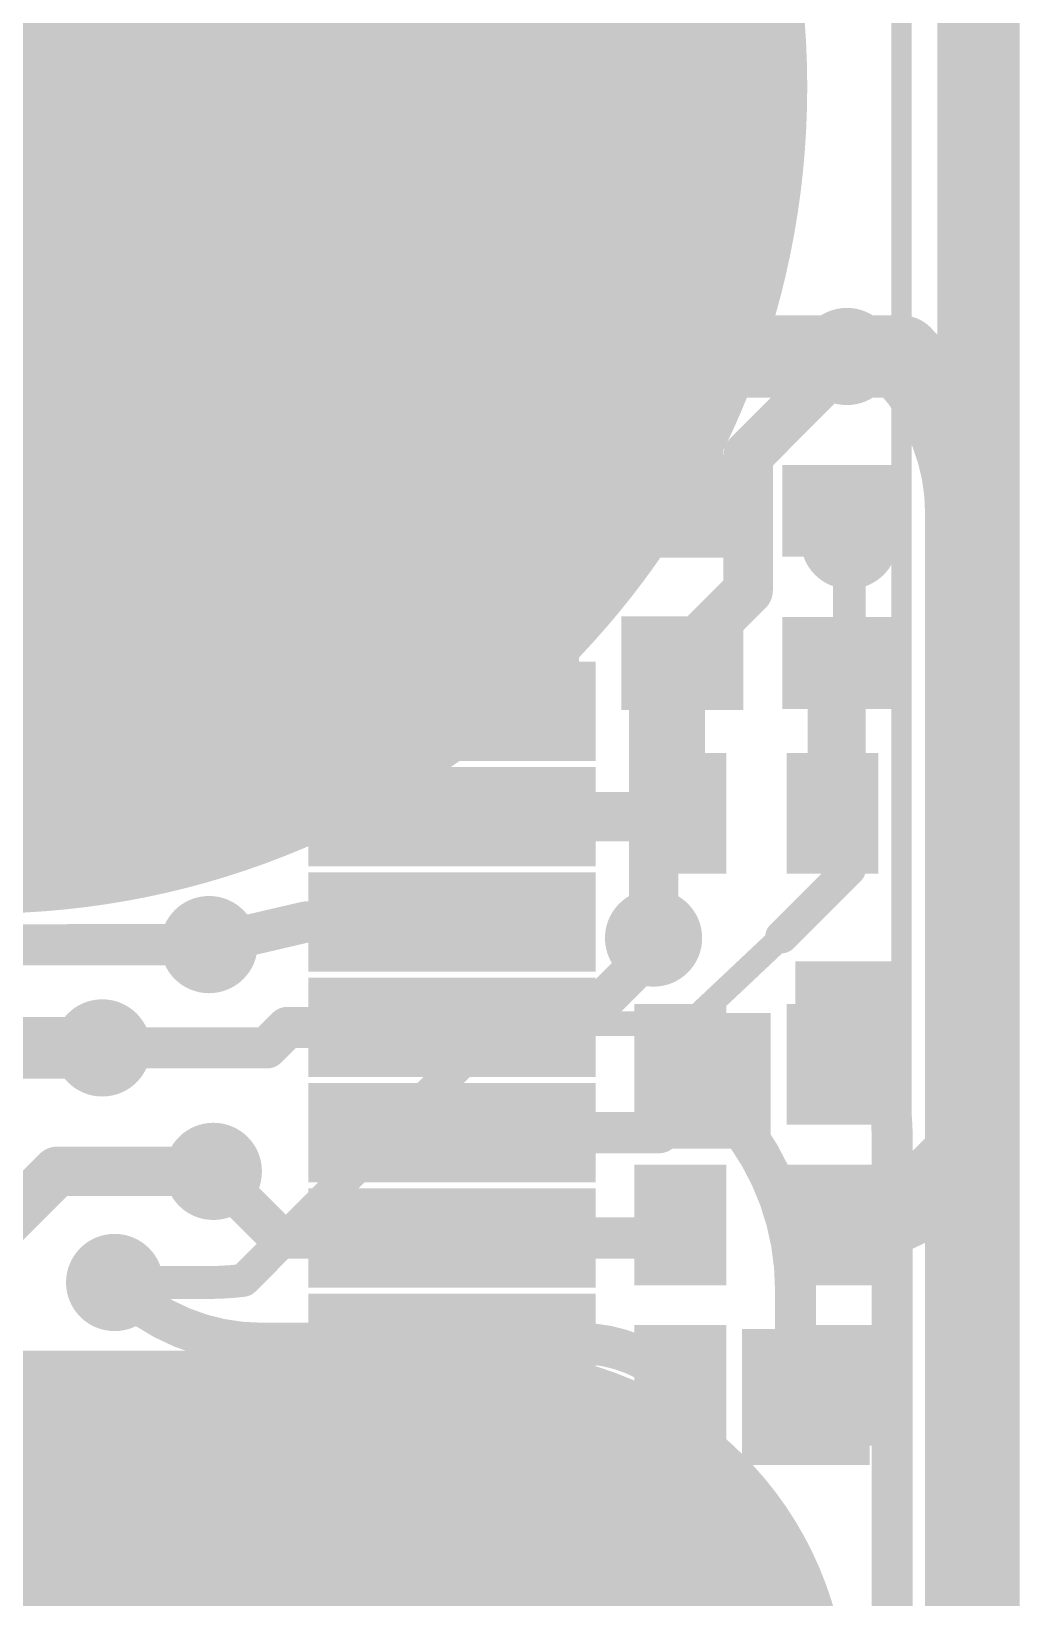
# Model space of a CAD drawing. Header units: millimetres. Extents: x -11 to 1.7, y -2.4 to 29.6.
# Drawn here: x -4.4 to 1.7, y 14.23 to 23.9 of the extents above; entities that cross this region are included whole.
import ezdxf

# ---------------------------------------------------------------- set-up
doc = ezdxf.new("R2010")
doc.units = ezdxf.units.MM
for name, color, linetype in [('BottomLayer', 5, 'Continuous'), ('BottomPaste', 16, 'Continuous'), ('BottomSolder', 6, 'Continuous'), ('TopLayer', 1, 'Continuous'), ('TopOverlay', 2, 'Continuous'), ('TopPaste', 8, 'Continuous'), ('TopSolder', 216, 'Continuous'), ('ViaHoleLayer', 16, 'Continuous')]:
    doc.layers.add(name, color=color, linetype=linetype)

# ---------------------------------------------------------------- blocks, each defined once
blk = doc.blocks.new('_EMG________7')
at = {"layer": 'TopLayer'}
h = blk.add_hatch(color=1, dxfattribs=at)
edge = h.paths.add_edge_path()
edge.add_arc((0, 9.9872), 5, 0, 360)
h = blk.add_hatch(color=1, dxfattribs=at)
edge = h.paths.add_edge_path()
edge.add_arc((-3.15, -0.0128), 2.1, 90, 270)
edge.add_line((-3.15, -2.1128), (3.15, -2.1128))
edge.add_arc((3.15, -0.0128), 2.1, 270, 450)
edge.add_line((3.15, 2.0872), (-3.15, 2.0872))
at = {"layer": 'TopPaste'}
h = blk.add_hatch(color=8, dxfattribs=at)
edge = h.paths.add_edge_path()
edge.add_arc((0, 9.9872), 5, 0, 360)
h = blk.add_hatch(color=8, dxfattribs=at)
edge = h.paths.add_edge_path()
edge.add_arc((-3.15, -0.0128), 2.1, 90, 270)
edge.add_line((-3.15, -2.1128), (3.15, -2.1128))
edge.add_arc((3.15, -0.0128), 2.1, 270, 450)
edge.add_line((3.15, 2.0872), (-3.15, 2.0872))
at = {"layer": 'TopSolder'}
h = blk.add_hatch(color=216, dxfattribs=at)
edge = h.paths.add_edge_path()
edge.add_arc((0, 9.9872), 5.1016, 0, 360)
h = blk.add_hatch(color=216, dxfattribs=at)
edge = h.paths.add_edge_path()
edge.add_arc((-3.15, -0.0128), 2.2016, 90, 270)
edge.add_line((-3.15, -2.2144), (3.15, -2.2144))
edge.add_arc((3.15, -0.0128), 2.2016, 270, 450)
edge.add_line((3.15, 2.1888), (-3.15, 2.1888))
at = {"layer": 'TopOverlay', "const_width": 0.127}
blk.add_lwpolyline([(5.6833, -10.9658), (5.6833, 10.9656)], dxfattribs=at)
blk = doc.blocks.new('14_TSSOP_B_8')
at = {"layer": 'BottomLayer'}
for points in [[(-3.655, 2.155), (-2.085, 2.155), (-2.085, 1.745), (-3.655, 1.745)], [(2.085, 2.155), (3.655, 2.155), (3.655, 1.745), (2.085, 1.745)], [(-3.655, 1.505), (-2.085, 1.505), (-2.085, 1.095), (-3.655, 1.095)], [(2.085, 1.505), (3.655, 1.505), (3.655, 1.095), (2.085, 1.095)], [(-3.655, 0.855), (-2.085, 0.855), (-2.085, 0.445), (-3.655, 0.445)], [(2.085, 0.855), (3.655, 0.855), (3.655, 0.445), (2.085, 0.445)], [(-3.655, 0.205), (-2.085, 0.205), (-2.085, -0.205), (-3.655, -0.205)], [(2.085, 0.205), (3.655, 0.205), (3.655, -0.205), (2.085, -0.205)], [(-3.655, -0.445), (-2.085, -0.445), (-2.085, -0.855), (-3.655, -0.855)], [(2.085, -0.445), (3.655, -0.445), (3.655, -0.855), (2.085, -0.855)], [(-3.655, -1.095), (-2.085, -1.095), (-2.085, -1.505), (-3.655, -1.505)], [(2.085, -1.095), (3.655, -1.095), (3.655, -1.505), (2.085, -1.505)], [(-3.655, -1.745), (-2.085, -1.745), (-2.085, -2.155), (-3.655, -2.155)], [(2.085, -1.745), (3.655, -1.745), (3.655, -2.155), (2.085, -2.155)]]:
    blk.add_hatch(color=5, dxfattribs=at).paths.add_polyline_path(points)
at = {"layer": 'BottomPaste'}
for points in [[(-3.655, 2.155), (-2.085, 2.155), (-2.085, 1.745), (-3.655, 1.745)], [(2.085, 2.155), (3.655, 2.155), (3.655, 1.745), (2.085, 1.745)], [(-3.655, 1.505), (-2.085, 1.505), (-2.085, 1.095), (-3.655, 1.095)], [(2.085, 1.505), (3.655, 1.505), (3.655, 1.095), (2.085, 1.095)], [(-3.655, 0.855), (-2.085, 0.855), (-2.085, 0.445), (-3.655, 0.445)], [(2.085, 0.855), (3.655, 0.855), (3.655, 0.445), (2.085, 0.445)], [(-3.655, 0.205), (-2.085, 0.205), (-2.085, -0.205), (-3.655, -0.205)], [(2.085, 0.205), (3.655, 0.205), (3.655, -0.205), (2.085, -0.205)], [(-3.655, -0.445), (-2.085, -0.445), (-2.085, -0.855), (-3.655, -0.855)], [(2.085, -0.445), (3.655, -0.445), (3.655, -0.855), (2.085, -0.855)], [(-3.655, -1.095), (-2.085, -1.095), (-2.085, -1.505), (-3.655, -1.505)], [(2.085, -1.095), (3.655, -1.095), (3.655, -1.505), (2.085, -1.505)], [(-3.655, -1.745), (-2.085, -1.745), (-2.085, -2.155), (-3.655, -2.155)], [(2.085, -1.745), (3.655, -1.745), (3.655, -2.155), (2.085, -2.155)]]:
    blk.add_hatch(color=16, dxfattribs=at).paths.add_polyline_path(points)
at = {"layer": 'BottomSolder'}
for points in [[(-3.7566, 2.2566), (-1.9834, 2.2566), (-1.9834, 1.6434), (-3.7566, 1.6434)], [(1.9834, 2.2566), (3.7566, 2.2566), (3.7566, 1.6434), (1.9834, 1.6434)], [(-3.7566, 1.6066), (-1.9834, 1.6066), (-1.9834, 0.9934), (-3.7566, 0.9934)], [(1.9834, 1.6066), (3.7566, 1.6066), (3.7566, 0.9934), (1.9834, 0.9934)], [(-3.7566, 0.9566), (-1.9834, 0.9566), (-1.9834, 0.3434), (-3.7566, 0.3434)], [(1.9834, 0.9566), (3.7566, 0.9566), (3.7566, 0.3434), (1.9834, 0.3434)], [(-3.7566, 0.3066), (-1.9834, 0.3066), (-1.9834, -0.3066), (-3.7566, -0.3066)], [(1.9834, 0.3066), (3.7566, 0.3066), (3.7566, -0.3066), (1.9834, -0.3066)], [(-3.7566, -0.3434), (-1.9834, -0.3434), (-1.9834, -0.9566), (-3.7566, -0.9566)], [(1.9834, -0.3434), (3.7566, -0.3434), (3.7566, -0.9566), (1.9834, -0.9566)], [(-3.7566, -0.9934), (-1.9834, -0.9934), (-1.9834, -1.6066), (-3.7566, -1.6066)], [(1.9834, -0.9934), (3.7566, -0.9934), (3.7566, -1.6066), (1.9834, -1.6066)], [(-3.7566, -1.6434), (-1.9834, -1.6434), (-1.9834, -2.2566), (-3.7566, -2.2566)], [(1.9834, -1.6434), (3.7566, -1.6434), (3.7566, -2.2566), (1.9834, -2.2566)]]:
    blk.add_hatch(color=6, dxfattribs=at).paths.add_polyline_path(points)
blk = doc.blocks.new('R___0402_B_13')
at = {"layer": 'BottomLayer'}
for points in [[(-0.2413, 0.3175), (-0.2413, -0.3175), (-0.6985, -0.3175), (-0.6985, 0.3175)], [(0.6985, 0.3175), (0.6985, -0.3175), (0.2413, -0.3175), (0.2413, 0.3175)]]:
    blk.add_hatch(color=5, dxfattribs=at).paths.add_polyline_path(points)
at = {"layer": 'BottomPaste'}
for points in [[(-0.2413, 0.3175), (-0.2413, -0.3175), (-0.6985, -0.3175), (-0.6985, 0.3175)], [(0.6985, 0.3175), (0.6985, -0.3175), (0.2413, -0.3175), (0.2413, 0.3175)]]:
    blk.add_hatch(color=16, dxfattribs=at).paths.add_polyline_path(points)
at = {"layer": 'BottomSolder'}
for points in [[(-0.1863, 0.3725), (-0.1863, -0.3725), (-0.7535, -0.3725), (-0.7535, 0.3725)], [(0.7535, 0.3725), (0.7535, -0.3725), (0.1863, -0.3725), (0.1863, 0.3725)]]:
    blk.add_hatch(color=6, dxfattribs=at).paths.add_polyline_path(points)
blk = doc.blocks.new('R___0402_B_14')
at = {"layer": 'BottomLayer'}
for points in [[(-0.2413, 0.3175), (-0.2413, -0.3175), (-0.6985, -0.3175), (-0.6985, 0.3175)], [(0.6985, 0.3175), (0.6985, -0.3175), (0.2413, -0.3175), (0.2413, 0.3175)]]:
    blk.add_hatch(color=5, dxfattribs=at).paths.add_polyline_path(points)
at = {"layer": 'BottomPaste'}
for points in [[(-0.2413, 0.3175), (-0.2413, -0.3175), (-0.6985, -0.3175), (-0.6985, 0.3175)], [(0.6985, 0.3175), (0.6985, -0.3175), (0.2413, -0.3175), (0.2413, 0.3175)]]:
    blk.add_hatch(color=16, dxfattribs=at).paths.add_polyline_path(points)
at = {"layer": 'BottomSolder'}
for points in [[(-0.1863, 0.3725), (-0.1863, -0.3725), (-0.7535, -0.3725), (-0.7535, 0.3725)], [(0.7535, 0.3725), (0.7535, -0.3725), (0.1863, -0.3725), (0.1863, 0.3725)]]:
    blk.add_hatch(color=6, dxfattribs=at).paths.add_polyline_path(points)
blk = doc.blocks.new('R___0402_B_16')
at = {"layer": 'BottomLayer'}
for points in [[(-0.2413, 0.3175), (-0.2413, -0.3175), (-0.6985, -0.3175), (-0.6985, 0.3175)], [(0.6985, 0.3175), (0.6985, -0.3175), (0.2413, -0.3175), (0.2413, 0.3175)]]:
    blk.add_hatch(color=5, dxfattribs=at).paths.add_polyline_path(points)
at = {"layer": 'BottomPaste'}
for points in [[(-0.2413, 0.3175), (-0.2413, -0.3175), (-0.6985, -0.3175), (-0.6985, 0.3175)], [(0.6985, 0.3175), (0.6985, -0.3175), (0.2413, -0.3175), (0.2413, 0.3175)]]:
    blk.add_hatch(color=16, dxfattribs=at).paths.add_polyline_path(points)
at = {"layer": 'BottomSolder'}
for points in [[(-0.1863, 0.3725), (-0.1863, -0.3725), (-0.7535, -0.3725), (-0.7535, 0.3725)], [(0.7535, 0.3725), (0.7535, -0.3725), (0.1863, -0.3725), (0.1863, 0.3725)]]:
    blk.add_hatch(color=6, dxfattribs=at).paths.add_polyline_path(points)
blk = doc.blocks.new('R___0402_B_17')
at = {"layer": 'BottomLayer'}
for points in [[(-0.2413, 0.3175), (-0.2413, -0.3175), (-0.6985, -0.3175), (-0.6985, 0.3175)], [(0.6985, 0.3175), (0.6985, -0.3175), (0.2413, -0.3175), (0.2413, 0.3175)]]:
    blk.add_hatch(color=5, dxfattribs=at).paths.add_polyline_path(points)
at = {"layer": 'BottomPaste'}
for points in [[(-0.2413, 0.3175), (-0.2413, -0.3175), (-0.6985, -0.3175), (-0.6985, 0.3175)], [(0.6985, 0.3175), (0.6985, -0.3175), (0.2413, -0.3175), (0.2413, 0.3175)]]:
    blk.add_hatch(color=16, dxfattribs=at).paths.add_polyline_path(points)
at = {"layer": 'BottomSolder'}
for points in [[(-0.1863, 0.3725), (-0.1863, -0.3725), (-0.7535, -0.3725), (-0.7535, 0.3725)], [(0.7535, 0.3725), (0.7535, -0.3725), (0.1863, -0.3725), (0.1863, 0.3725)]]:
    blk.add_hatch(color=6, dxfattribs=at).paths.add_polyline_path(points)
blk = doc.blocks.new('R___0402_B_23')
at = {"layer": 'BottomLayer'}
for points in [[(-0.2413, 0.3175), (-0.2413, -0.3175), (-0.6985, -0.3175), (-0.6985, 0.3175)], [(0.6985, 0.3175), (0.6985, -0.3175), (0.2413, -0.3175), (0.2413, 0.3175)]]:
    blk.add_hatch(color=5, dxfattribs=at).paths.add_polyline_path(points)
at = {"layer": 'BottomPaste'}
for points in [[(-0.2413, 0.3175), (-0.2413, -0.3175), (-0.6985, -0.3175), (-0.6985, 0.3175)], [(0.6985, 0.3175), (0.6985, -0.3175), (0.2413, -0.3175), (0.2413, 0.3175)]]:
    blk.add_hatch(color=16, dxfattribs=at).paths.add_polyline_path(points)
at = {"layer": 'BottomSolder'}
for points in [[(-0.1863, 0.3725), (-0.1863, -0.3725), (-0.7535, -0.3725), (-0.7535, 0.3725)], [(0.7535, 0.3725), (0.7535, -0.3725), (0.1863, -0.3725), (0.1863, 0.3725)]]:
    blk.add_hatch(color=6, dxfattribs=at).paths.add_polyline_path(points)
blk = doc.blocks.new('SOD_123_B_32')
at = {"layer": 'BottomLayer'}
for points in [[(-2.05, -0.45), (-2.05, 0.45), (-1.1, 0.45), (-1.1, -0.45)], [(1.1, -0.45), (1.1, 0.45), (2.05, 0.45), (2.05, -0.45)]]:
    blk.add_hatch(color=5, dxfattribs=at).paths.add_polyline_path(points)
at = {"layer": 'BottomPaste'}
for points in [[(-2.05, -0.45), (-2.05, 0.45), (-1.1, 0.45), (-1.1, -0.45)], [(1.1, -0.45), (1.1, 0.45), (2.05, 0.45), (2.05, -0.45)]]:
    blk.add_hatch(color=16, dxfattribs=at).paths.add_polyline_path(points)
at = {"layer": 'BottomSolder'}
for points in [[(-2.1516, -0.5516), (-2.1516, 0.5516), (-0.9984, 0.5516), (-0.9984, -0.5516)], [(0.9984, -0.5516), (0.9984, 0.5516), (2.1516, 0.5516), (2.1516, -0.5516)]]:
    blk.add_hatch(color=6, dxfattribs=at).paths.add_polyline_path(points)
blk = doc.blocks.new('C___0402_B_33')
at = {"layer": 'BottomLayer'}
for points in [[(-0.2413, 0.3175), (-0.2413, -0.3175), (-0.6985, -0.3175), (-0.6985, 0.3175)], [(0.6985, 0.3175), (0.6985, -0.3175), (0.2413, -0.3175), (0.2413, 0.3175)]]:
    blk.add_hatch(color=5, dxfattribs=at).paths.add_polyline_path(points)
at = {"layer": 'BottomPaste'}
for points in [[(-0.2413, 0.3175), (-0.2413, -0.3175), (-0.6985, -0.3175), (-0.6985, 0.3175)], [(0.6985, 0.3175), (0.6985, -0.3175), (0.2413, -0.3175), (0.2413, 0.3175)]]:
    blk.add_hatch(color=16, dxfattribs=at).paths.add_polyline_path(points)
at = {"layer": 'BottomSolder'}
for points in [[(-0.1813, 0.3775), (-0.1813, -0.3775), (-0.7585, -0.3775), (-0.7585, 0.3775)], [(0.7585, 0.3775), (0.7585, -0.3775), (0.1813, -0.3775), (0.1813, 0.3775)]]:
    blk.add_hatch(color=6, dxfattribs=at).paths.add_polyline_path(points)

msp = doc.modelspace()

# ---------------------------------------------------------------- hatches: boundary and pattern name
at = {"layer": 'BottomLayer'}
h = msp.add_hatch(color=5, dxfattribs=at)
edge = h.paths.add_edge_path()
edge.add_arc((0.635, 21.8948), 0.3, 0, 360)
h = msp.add_hatch(color=5, dxfattribs=at)
edge = h.paths.add_edge_path()
edge.add_arc((0.6502, 20.7597), 0.3, 0, 360)
for points in [[(-2.5886, 19.4996), (-1.0186, 19.4996), (-1.0186, 20.3255), (-2.5886, 20.3255)], [(0.3175, 17.2085), (0.9525, 17.2085), (0.9525, 18.161), (0.3175, 18.161)], [(-0.3937, 17.526), (0.1651, 17.526), (0.1651, 17.8435), (-0.3937, 17.8435)], [(-0.6223, 17.0053), (0.1651, 17.0053), (0.1651, 17.6149), (-0.6223, 17.6149)], [(0.5461, 15.8925), (-0.0127, 15.8925), (-0.0127, 15.575), (0.5461, 15.575)], [(0.7747, 15.6639), (-0.0127, 15.6639), (-0.0127, 15.0543), (0.7747, 15.0543)]]:
    msp.add_hatch(color=5, dxfattribs=at).paths.add_polyline_path(points)
h = msp.add_hatch(color=5, dxfattribs=at)
edge = h.paths.add_edge_path()
edge.add_arc((-3.3031, 18.2652), 0.3, 0, 360)
h = msp.add_hatch(color=5, dxfattribs=at)
edge = h.paths.add_edge_path()
edge.add_arc((-0.5588, 18.3055), 0.3, 0, 360)
h = msp.add_hatch(color=5, dxfattribs=at)
edge = h.paths.add_edge_path()
edge.add_arc((0.6652, 17.7038), 0.3, 0, 360)
h = msp.add_hatch(color=5, dxfattribs=at)
edge = h.paths.add_edge_path()
edge.add_arc((-3.9624, 17.6276), 0.3, 0, 360)
h = msp.add_hatch(color=5, dxfattribs=at)
edge = h.paths.add_edge_path()
edge.add_arc((-0.1656, 17.3053), 0.3, 0, 360)
h = msp.add_hatch(color=5, dxfattribs=at)
edge = h.paths.add_edge_path()
edge.add_arc((-3.2766, 16.8656), 0.3, 0, 360)
h = msp.add_hatch(color=5, dxfattribs=at)
edge = h.paths.add_edge_path()
edge.add_arc((-3.8862, 16.1798), 0.3, 0, 360)
h = msp.add_hatch(color=5, dxfattribs=at)
edge = h.paths.add_edge_path()
edge.add_arc((0.2926, 15.5321), 0.3, 0, 360)
at = {"layer": 'TopLayer'}
h = msp.add_hatch(color=1, dxfattribs=at)
edge = h.paths.add_edge_path()
edge.add_arc((0.635, 21.8948), 0.3, 0, 360)
h = msp.add_hatch(color=1, dxfattribs=at)
edge = h.paths.add_edge_path()
edge.add_arc((0.6502, 20.7597), 0.3, 0, 360)
h = msp.add_hatch(color=1, dxfattribs=at)
edge = h.paths.add_edge_path()
edge.add_arc((-3.3031, 18.2652), 0.3, 0, 360)
h = msp.add_hatch(color=1, dxfattribs=at)
edge = h.paths.add_edge_path()
edge.add_arc((-0.5588, 18.3055), 0.3, 0, 360)
h = msp.add_hatch(color=1, dxfattribs=at)
edge = h.paths.add_edge_path()
edge.add_arc((0.6652, 17.7038), 0.3, 0, 360)
h = msp.add_hatch(color=1, dxfattribs=at)
edge = h.paths.add_edge_path()
edge.add_arc((-3.9624, 17.6276), 0.3, 0, 360)
h = msp.add_hatch(color=1, dxfattribs=at)
edge = h.paths.add_edge_path()
edge.add_arc((-0.1656, 17.3053), 0.3, 0, 360)
h = msp.add_hatch(color=1, dxfattribs=at)
edge = h.paths.add_edge_path()
edge.add_arc((-3.2766, 16.8656), 0.3, 0, 360)
h = msp.add_hatch(color=1, dxfattribs=at)
edge = h.paths.add_edge_path()
edge.add_arc((-3.8862, 16.1798), 0.3, 0, 360)
h = msp.add_hatch(color=1, dxfattribs=at)
edge = h.paths.add_edge_path()
edge.add_arc((0.2926, 15.5321), 0.3, 0, 360)
at = {"layer": 'ViaHoleLayer'}
h = msp.add_hatch(color=16, dxfattribs=at)
edge = h.paths.add_edge_path()
edge.add_arc((0.635, 21.8948), 0.15, 0, 360)
h = msp.add_hatch(color=16, dxfattribs=at)
edge = h.paths.add_edge_path()
edge.add_arc((0.6502, 20.7597), 0.15, 0, 360)
h = msp.add_hatch(color=16, dxfattribs=at)
edge = h.paths.add_edge_path()
edge.add_arc((-3.3031, 18.2652), 0.15, 0, 360)
h = msp.add_hatch(color=16, dxfattribs=at)
edge = h.paths.add_edge_path()
edge.add_arc((-0.5588, 18.3055), 0.15, 0, 360)
h = msp.add_hatch(color=16, dxfattribs=at)
edge = h.paths.add_edge_path()
edge.add_arc((0.6652, 17.7038), 0.15, 0, 360)
h = msp.add_hatch(color=16, dxfattribs=at)
edge = h.paths.add_edge_path()
edge.add_arc((-3.9624, 17.6276), 0.15, 0, 360)
h = msp.add_hatch(color=16, dxfattribs=at)
edge = h.paths.add_edge_path()
edge.add_arc((-0.1656, 17.3053), 0.15, 0, 360)
h = msp.add_hatch(color=16, dxfattribs=at)
edge = h.paths.add_edge_path()
edge.add_arc((-3.2766, 16.8656), 0.15, 0, 360)
h = msp.add_hatch(color=16, dxfattribs=at)
edge = h.paths.add_edge_path()
edge.add_arc((-3.8862, 16.1798), 0.15, 0, 360)
h = msp.add_hatch(color=16, dxfattribs=at)
edge = h.paths.add_edge_path()
edge.add_arc((0.2926, 15.5321), 0.15, 0, 360)

# ---------------------------------------------------------------- linework, layer by layer
at = {"layer": 'BottomLayer'}
for points, const_width in [([(-7.9788, 22.8578), (-2.8592, 22.8578)], 0.635), ([(-0.0087, 21.8948), (0.635, 21.8948)], 0.508), ([(0.635, 21.8948), (0.9718, 21.8948)], 0.508), ([(-1.8036, 19.9096), (-1.8036, 21.5664)], 0.635), ([(-0.381, 21.1709), (-0.381, 21.4866)], 0.508), ([(-3.3018, 20.3889), (-3.3018, 21.2344)], 0.254), ([(1.3716, 16.9631), (1.3716, 20.9298)], 0.508), ([(0.6096, 20.7191), (0.6096, 20.9423)], 0.2032), ([(0.6096, 20.7191), (0.6502, 20.7597)], 0.2032), ([(-0.3937, 19.0754), (-0.3937, 19.9718)], 0.3048), ([(0.5461, 19.939), (0.6096, 20.0025)], 0.3048), ([(0.5461, 19.0754), (0.5461, 19.939)], 0.3048), ([(-1.8036, 19.0546), (-0.4439, 19.0546)], 0.3048), ([(-3.3031, 18.2652), (-2.7057, 18.4046)], 0.254), ([(-2.7057, 18.4046), (-1.8036, 18.4046)], 0.254), ([(-0.5588, 18.2303), (-0.5588, 18.3055)], 0.254), ([(-0.9565, 17.8326), (-0.5588, 18.2303)], 0.254), ([(-1.8036, 17.7546), (-1.7256, 17.8326)], 0.254), ([(-1.7256, 17.8326), (-0.9565, 17.8326)], 0.254), ([(-2.9468, 17.6276), (-2.8208, 17.7536)], 0.254), ([(-2.8208, 17.7536), (-1.8046, 17.7536)], 0.254), ([(-1.8046, 17.7536), (-1.8036, 17.7546)], 0.254), ([(0.573, 17.591), (0.6858, 17.7038)], 0.254), ([(0.6652, 17.7038), (0.6858, 17.7038)], 0.254), ([(-3.9624, 17.6276), (-2.9468, 17.6276)], 0.254), ([(-0.3937, 17.4371), (-0.3937, 17.526)], 0.254), ([(-0.3937, 17.2339), (-0.3937, 17.4371)], 0.254), ([(-0.3937, 17.4371), (-0.2164, 17.3053)], 0.254), ([(-0.523, 17.1046), (-0.3937, 17.2339)], 0.254), ([(-1.8036, 17.1046), (-0.523, 17.1046)], 0.254), ([(1.2252, 16.8167), (1.3716, 16.9631)], 0.508), ([(1.3716, 9.3134), (1.3716, 16.9631)], 0.508), ([(-3.2766, 16.8656), (-2.8656, 16.4546)], 0.254), ([(-2.8656, 16.4546), (-0.5888, 16.4546)], 0.254), ([(-2.9804, 15.8046), (-1.8036, 15.8046)], 0.254), ([(-1.8036, 15.8046), (-1.0209, 15.8046)], 0.254), ([(0.508, 15.5956), (0.5461, 15.5575)], 0.254), ([(0.5461, 15.5448), (0.5461, 15.5575)], 0.254)]:
    msp.add_lwpolyline(points, dxfattribs=dict(at, const_width=const_width))
for points, const_width in [([(-3.0179, 22.8578, 1), (-2.7004, 22.8578, 1)], 0.3175), ([(-3.0179, 22.8578, 1), (-2.7004, 22.8578, 1)], 0.3175), ([(-2.3894, 22.5974, 1), (-2.0719, 22.5974, 1)], 0.3175), ([(-2.3894, 22.5974, 1), (-2.0719, 22.5974, 1)], 0.3175), ([(-0.1357, 21.8948, 1), (0.1183, 21.8948, 1)], 0.254), ([(-0.1357, 21.8948, 1), (0.1183, 21.8948, 1)], 0.254), ([(0.508, 21.8948, 1), (0.762, 21.8948, 1)], 0.254), ([(0.508, 21.8948, 1), (0.762, 21.8948, 1)], 0.254), ([(0.8448, 21.8948, 1), (1.0988, 21.8948, 1)], 0.254), ([(-0.381, 21.7932, 1), (-0.127, 21.7932, 1)], 0.254), ([(-0.381, 21.7932, 1), (-0.127, 21.7932, 1)], 0.254), ([(0.8862, 21.8516, 1), (1.1402, 21.8516, 1)], 0.254), ([(-1.9624, 21.5664, 1), (-1.6449, 21.5664, 1)], 0.3175), ([(-1.9624, 21.5664, 1), (-1.6449, 21.5664, 1)], 0.3175), ([(-0.508, 21.4866, 1), (-0.254, 21.4866, 1)], 0.254), ([(-0.508, 21.4866, 1), (-0.254, 21.4866, 1)], 0.254), ([(-0.508, 21.1709, 1), (-0.254, 21.1709, 1)], 0.254), ([(-3.3653, 21.2344, 1), (-3.2383, 21.2344, 1)], 0.127), ([(1.2446, 20.9298, 1), (1.4986, 20.9298, 1)], 0.254), ([(1.2446, 20.9298, 1), (1.4986, 20.9298, 1)], 0.254), ([(0.5588, 20.9423, 1), (0.6604, 20.9423, 1)], 0.1016), ([(0.5588, 20.7191, 1), (0.6604, 20.7191, 1)], 0.1016), ([(0.5588, 20.7191, 1), (0.6604, 20.7191, 1)], 0.1016), ([(0.5994, 20.7597, 1), (0.701, 20.7597, 1)], 0.1016), ([(-3.3653, 20.3889, 1), (-3.2383, 20.3889, 1)], 0.127), ([(-3.3653, 20.3889, 1), (-3.2383, 20.3889, 1)], 0.127), ([(-1.9624, 19.9096, 1), (-1.6449, 19.9096, 1)], 0.3175), ([(-0.4699, 19.9718, 1), (-0.3175, 19.9718, 1)], 0.1524), ([(-0.4699, 19.9718, 1), (-0.3175, 19.9718, 1)], 0.1524), ([(-0.4572, 20.0025, 1), (-0.3048, 20.0025, 1)], 0.1524), ([(0.5334, 20.0025, 1), (0.6858, 20.0025, 1)], 0.1524), ([(0.4699, 19.939, 1), (0.6223, 19.939, 1)], 0.1524), ([(0.4699, 19.939, 1), (0.6223, 19.939, 1)], 0.1524), ([(-3.7129, 19.5498, 1), (-3.5859, 19.5498, 1)], 0.127), ([(-3.7129, 19.5498, 1), (-3.5859, 19.5498, 1)], 0.127), ([(-1.8798, 19.0546, 1), (-1.7274, 19.0546, 1)], 0.1524), ([(-0.5201, 19.0546, 1), (-0.3677, 19.0546, 1)], 0.1524), ([(-0.5201, 19.0546, 1), (-0.3677, 19.0546, 1)], 0.1524), ([(-0.4699, 19.0754, 1), (-0.3175, 19.0754, 1)], 0.1524), ([(-0.4699, 19.0754, 1), (-0.3175, 19.0754, 1)], 0.1524), ([(0.4699, 19.0754, 1), (0.6223, 19.0754, 1)], 0.1524), ([(-2.7692, 18.4046, 1), (-2.6422, 18.4046, 1)], 0.127), ([(-2.7692, 18.4046, 1), (-2.6422, 18.4046, 1)], 0.127), ([(-1.8671, 18.4046, 1), (-1.7401, 18.4046, 1)], 0.127), ([(-3.3666, 18.2652, 1), (-3.2396, 18.2652, 1)], 0.127), ([(-0.6223, 18.3055, 1), (-0.4953, 18.3055, 1)], 0.127), ([(-0.6223, 18.2303, 1), (-0.4953, 18.2303, 1)], 0.127), ([(-0.6223, 18.2303, 1), (-0.4953, 18.2303, 1)], 0.127), ([(-1.7891, 17.8326, 1), (-1.6621, 17.8326, 1)], 0.127), ([(-1.7891, 17.8326, 1), (-1.6621, 17.8326, 1)], 0.127), ([(-1.02, 17.8326, 1), (-0.893, 17.8326, 1)], 0.127), ([(-1.02, 17.8326, 1), (-0.893, 17.8326, 1)], 0.127), ([(-2.8843, 17.7536, 1), (-2.7573, 17.7536, 1)], 0.127), ([(-2.8843, 17.7536, 1), (-2.7573, 17.7536, 1)], 0.127), ([(-1.8681, 17.7536, 1), (-1.7411, 17.7536, 1)], 0.127), ([(-1.8681, 17.7536, 1), (-1.7411, 17.7536, 1)], 0.127), ([(-1.8671, 17.7546, 1), (-1.7401, 17.7546, 1)], 0.127), ([(-1.8671, 17.7546, 1), (-1.7401, 17.7546, 1)], 0.127), ([(0.6017, 17.7038, 1), (0.7287, 17.7038, 1)], 0.127), ([(0.6223, 17.7038, 1), (0.7493, 17.7038, 1)], 0.127), ([(0.6223, 17.7038, 1), (0.7493, 17.7038, 1)], 0.127), ([(-4.0259, 17.6276, 1), (-3.8989, 17.6276, 1)], 0.127), ([(-3.0103, 17.6276, 1), (-2.8833, 17.6276, 1)], 0.127), ([(-3.0103, 17.6276, 1), (-2.8833, 17.6276, 1)], 0.127), ([(0.5095, 17.591, 1), (0.6365, 17.591, 1)], 0.127), ([(0.5095, 17.591, 1), (0.6365, 17.591, 1)], 0.127), ([(-0.4572, 17.526, 1), (-0.3302, 17.526, 1)], 0.127), ([(0.4826, 17.526, 1), (0.6096, 17.526, 1)], 0.127), ([(-0.4572, 17.4371, 1), (-0.3302, 17.4371, 1)], 0.127), ([(-0.4572, 17.4371, 1), (-0.3302, 17.4371, 1)], 0.127), ([(-0.4572, 17.4371, 1), (-0.3302, 17.4371, 1)], 0.127), ([(-0.2799, 17.3053, 1), (-0.1529, 17.3053, 1)], 0.127), ([(-0.4572, 17.2339, 1), (-0.3302, 17.2339, 1)], 0.127), ([(-0.4572, 17.2339, 1), (-0.3302, 17.2339, 1)], 0.127), ([(-1.8671, 17.1046, 1), (-1.7401, 17.1046, 1)], 0.127), ([(-0.5865, 17.1046, 1), (-0.4595, 17.1046, 1)], 0.127), ([(-0.5865, 17.1046, 1), (-0.4595, 17.1046, 1)], 0.127), ([(1.2446, 16.9631, 1), (1.4986, 16.9631, 1)], 0.254), ([(1.2446, 16.9631, 1), (1.4986, 16.9631, 1)], 0.254), ([(1.2446, 16.9631, 1), (1.4986, 16.9631, 1)], 0.254), ([(1.0982, 16.8167, 1), (1.3522, 16.8167, 1)], 0.254), ([(1.0982, 16.8167, 1), (1.3522, 16.8167, 1)], 0.254), ([(-3.3401, 16.8656, 1), (-3.2131, 16.8656, 1)], 0.127), ([(0.4191, 16.5354, 1), (0.6731, 16.5354, 1)], 0.254), ([(-0.4572, 16.5354, 1), (-0.3302, 16.5354, 1)], 0.127), ([(-2.9291, 16.4546, 1), (-2.8021, 16.4546, 1)], 0.127), ([(-2.9291, 16.4546, 1), (-2.8021, 16.4546, 1)], 0.127), ([(-0.6523, 16.4546, 1), (-0.5253, 16.4546, 1)], 0.127), ([(-0.6523, 16.4546, 1), (-0.5253, 16.4546, 1)], 0.127), ([(-3.9497, 16.1798, 1), (-3.8227, 16.1798, 1)], 0.127), ([(-3.0439, 15.8046, 1), (-2.9169, 15.8046, 1)], 0.127), ([(-3.0439, 15.8046, 1), (-2.9169, 15.8046, 1)], 0.127), ([(-1.8671, 15.8046, 1), (-1.7401, 15.8046, 1)], 0.127), ([(-1.8671, 15.8046, 1), (-1.7401, 15.8046, 1)], 0.127), ([(-1.0844, 15.8046, 1), (-0.9574, 15.8046, 1)], 0.127), ([(-1.0844, 15.8046, 1), (-0.9574, 15.8046, 1)], 0.127), ([(-0.4572, 15.5448, 1), (-0.3302, 15.5448, 1)], 0.127), ([(0.4445, 15.5956, 1), (0.5715, 15.5956, 1)], 0.127), ([(0.4826, 15.5575, 1), (0.6096, 15.5575, 1)], 0.127), ([(0.4826, 15.5575, 1), (0.6096, 15.5575, 1)], 0.127), ([(0.4826, 15.5448, 1), (0.6096, 15.5448, 1)], 0.127)]:
    msp.add_lwpolyline(points, format="xyb", close=True, dxfattribs=dict(at, const_width=const_width))
for points, const_width in [([(-2.8592, 22.8578, -0.19891), (-2.2307, 22.5974)], 0.635), ([(-2.2307, 22.5974, -0.198911), (-1.8036, 21.5664)], 0.635), ([(-0.254, 21.7932, -0.198912), (-0.0087, 21.8948)], 0.508), ([(-0.381, 21.4866, -0.198912), (-0.254, 21.7932)], 0.508), ([(1.0132, 21.8516, -0.18756), (1.3716, 20.9298)], 0.508), ([(-3.3018, 20.3889, -0.198912), (-3.6494, 19.5498)], 0.254), ([(-0.3937, 19.9718, -0.198912), (-0.381, 20.0025)], 0.3048), ([(-3.6494, 19.5498, -0.198912), (-4.8448, 19.0546)], 0.254), ([(-0.3937, 19.0754, -0.198912), (-0.4439, 19.0546)], 0.3048), ([(0.5461, 17.526, -0.198912), (0.573, 17.591)], 0.254), ([(1.2252, 16.8167, -0.198912), (0.5461, 16.5354)], 0.508), ([(-0.3937, 16.5354, -0.198912), (-0.5888, 16.4546)], 0.254), ([(-2.9804, 15.8046, -0.198912), (-3.8862, 16.1798)], 0.254), ([(-1.0209, 15.8046, -0.198912), (-0.3937, 15.5448)], 0.254)]:
    msp.add_lwpolyline(points, format="xyb", dxfattribs=dict(at, const_width=const_width))
at = {"layer": 'TopLayer'}
for points, const_width in [([(1.4478, 8.2149), (1.4478, 24.7879)], 0.508), ([(0.0262, 21.286), (0.635, 21.8948)], 0.3048), ([(0.0254, 20.4501), (0.0254, 21.2844)], 0.3048), ([(0.6502, 18.731), (0.6502, 20.7597)], 0.2032), ([(-0.5588, 19.8659), (0.0254, 20.4501)], 0.3048), ([(-0.5588, 18.3055), (-0.5588, 19.8659)], 0.3048), ([(0.2322, 18.313), (0.6502, 18.731)], 0.2032), ([(-5.7551, 18.2626), (-3.3031, 18.2652)], 0.254), ([(-0.2666, 17.8432), (0.2322, 18.313)], 0.1524), ([(-6.0511, 17.6276), (-3.9624, 17.6276)], 0.381), ([(-3.0909, 16.1933), (-1.5073, 17.7769)], 0.2032), ([(-1.5073, 17.7769), (-1.0008, 17.7769)], 0.2032), ([(-1.0008, 17.7769), (-0.471, 17.7769)], 0.1524), ([(0.9144, 10.8197), (0.9144, 17.1022)], 0.254), ([(-4.7752, 16.3322), (-4.2418, 16.8656)], 0.3048), ([(-4.2418, 16.8656), (-3.2806, 16.8656)], 0.3048), ([(-3.8862, 16.1798), (-3.3006, 16.1798)], 0.2032), ([(0.318, 16.1375), (0.318, 16.1364)], 0.254), ([(0.318, 15.5321), (0.318, 16.1364)], 0.254)]:
    msp.add_lwpolyline(points, dxfattribs=dict(at, const_width=const_width))
for points, const_width in [([(0.5588, 21.8948, 1), (0.7112, 21.8948, 1)], 0.1524), ([(-0.0508, 21.2844, 1), (0.1016, 21.2844, 1)], 0.1524), ([(-0.0508, 21.2844, 1), (0.1016, 21.2844, 1)], 0.1524), ([(-0.05, 21.286, 1), (0.1024, 21.286, 1)], 0.1524), ([(-0.05, 21.286, 1), (0.1024, 21.286, 1)], 0.1524), ([(0.5994, 20.7597, 1), (0.701, 20.7597, 1)], 0.1016), ([(-0.0508, 20.4501, 1), (0.1016, 20.4501, 1)], 0.1524), ([(-0.0508, 20.4501, 1), (0.1016, 20.4501, 1)], 0.1524), ([(-0.635, 19.8659, 1), (-0.4826, 19.8659, 1)], 0.1524), ([(-0.635, 19.8659, 1), (-0.4826, 19.8659, 1)], 0.1524), ([(0.5994, 18.731, 1), (0.701, 18.731, 1)], 0.1016), ([(0.5994, 18.731, 1), (0.701, 18.731, 1)], 0.1016), ([(-3.3666, 18.2652, 1), (-3.2396, 18.2652, 1)], 0.127), ([(-0.635, 18.3055, 1), (-0.4826, 18.3055, 1)], 0.1524), ([(0.1814, 18.313, 1), (0.283, 18.313, 1)], 0.1016), ([(0.1941, 18.313, 1), (0.2703, 18.313, 1)], 0.0762), ([(-0.3618, 17.8097, 1), (-0.2856, 17.8097, 1)], 0.0762), ([(-0.3618, 17.8097, 1), (-0.2856, 17.8097, 1)], 0.0762), ([(-0.3047, 17.8432, 1), (-0.2285, 17.8432, 1)], 0.0762), ([(-0.3047, 17.8432, 1), (-0.2285, 17.8432, 1)], 0.0762), ([(-0.3047, 17.8431, 1), (-0.2285, 17.8431, 1)], 0.0762), ([(-0.3047, 17.8431, 1), (-0.2285, 17.8431, 1)], 0.0762), ([(-4.0576, 17.6276, 1), (-3.8672, 17.6276, 1)], 0.1905), ([(-1.5581, 17.7769, 1), (-1.4565, 17.7769, 1)], 0.1016), ([(-1.5581, 17.7769, 1), (-1.4565, 17.7769, 1)], 0.1016), ([(-1.0516, 17.7769, 1), (-0.95, 17.7769, 1)], 0.1016), ([(-1.0389, 17.7769, 1), (-0.9627, 17.7769, 1)], 0.0762), ([(-0.5091, 17.7769, 1), (-0.4329, 17.7769, 1)], 0.0762), ([(-0.5091, 17.7769, 1), (-0.4329, 17.7769, 1)], 0.0762), ([(-0.5063, 17.7769, 1), (-0.4301, 17.7769, 1)], 0.0762), ([(-0.5063, 17.7769, 1), (-0.4301, 17.7769, 1)], 0.0762), ([(-0.4433, 17.7823, 1), (-0.3671, 17.7823, 1)], 0.0762), ([(-0.4433, 17.7823, 1), (-0.3671, 17.7823, 1)], 0.0762), ([(-0.4101, 17.7919, 1), (-0.3339, 17.7919, 1)], 0.0762), ([(-0.4101, 17.7919, 1), (-0.3339, 17.7919, 1)], 0.0762), ([(0.6017, 17.7038, 1), (0.7287, 17.7038, 1)], 0.127), ([(-0.2291, 17.3053, 1), (-0.1021, 17.3053, 1)], 0.127), ([(0.8509, 17.1022, 1), (0.9779, 17.1022, 1)], 0.127), ([(0.8509, 17.1022, 1), (0.9779, 17.1022, 1)], 0.127), ([(-4.318, 16.8656, 1), (-4.1656, 16.8656, 1)], 0.1524), ([(-4.318, 16.8656, 1), (-4.1656, 16.8656, 1)], 0.1524), ([(-3.3568, 16.8656, 1), (-3.2044, 16.8656, 1)], 0.1524), ([(-3.937, 16.1798, 1), (-3.8354, 16.1798, 1)], 0.1016), ([(-3.3514, 16.1798, 1), (-3.2498, 16.1798, 1)], 0.1016), ([(-3.3514, 16.1798, 1), (-3.2498, 16.1798, 1)], 0.1016), ([(-3.1417, 16.1933, 1), (-3.0401, 16.1933, 1)], 0.1016), ([(-3.1417, 16.1933, 1), (-3.0401, 16.1933, 1)], 0.1016), ([(0.2545, 16.1375, 1), (0.3815, 16.1375, 1)], 0.127), ([(0.2545, 16.1375, 1), (0.3815, 16.1375, 1)], 0.127), ([(0.2545, 16.1364, 1), (0.3815, 16.1364, 1)], 0.127), ([(0.2545, 16.1364, 1), (0.3815, 16.1364, 1)], 0.127), ([(0.2545, 15.5321, 1), (0.3815, 15.5321, 1)], 0.127)]:
    msp.add_lwpolyline(points, format="xyb", close=True, dxfattribs=dict(at, const_width=const_width))
for points, const_width in [([(0.0262, 21.286, -0.000084), (0.0254, 21.2844)], 0.3048), ([(-0.372, 17.7919, -0.02437), (-0.3237, 17.8097)], 0.1524), ([(-0.2666, 17.8431, -0.109737), (-0.3237, 17.8097)], 0.1524), ([(-0.2666, 17.8432, -0.000165), (-0.2666, 17.8431)], 0.1524), ([(-0.4682, 17.7769, -0.00171), (-0.471, 17.7769)], 0.1524), ([(-0.4052, 17.7823, -0.039277), (-0.4682, 17.7769)], 0.1524), ([(-0.372, 17.7919, -0.056891), (-0.4052, 17.7823)], 0.1524), ([(0.6652, 17.7038, -0.198912), (0.9144, 17.1022)], 0.254), ([(-0.1656, 17.3053, -0.198987), (0.318, 16.1375)], 0.254), ([(-3.0909, 16.1933, -0.032097), (-3.3006, 16.1798)], 0.2032)]:
    msp.add_lwpolyline(points, format="xyb", dxfattribs=dict(at, const_width=const_width))

# ---------------------------------------------------------------- block references
for name, p in [('_EMG________7', (-4.7114, 13.5704)), ('SOD_123_B_32', (-4.8768, 21.2852)), ('14_TSSOP_B_8', (-4.6736, 17.7546)), ('R___0402_B_23', (0.0762, 16.5354))]:
    msp.add_blockref(name, p)
for name, p, rotation in [('C___0402_B_33', (-0.381, 20.4724), 90), ('R___0402_B_14', (0.6096, 20.4724), 270), ('R___0402_B_13', (0.0762, 19.0754), 180), ('R___0402_B_17', (0.0762, 17.526), 180), ('R___0402_B_16', (0.0762, 15.5448), 180)]:
    msp.add_blockref(name, p, dxfattribs=dict(rotation=rotation))

doc.saveas('drawing.dxf')
